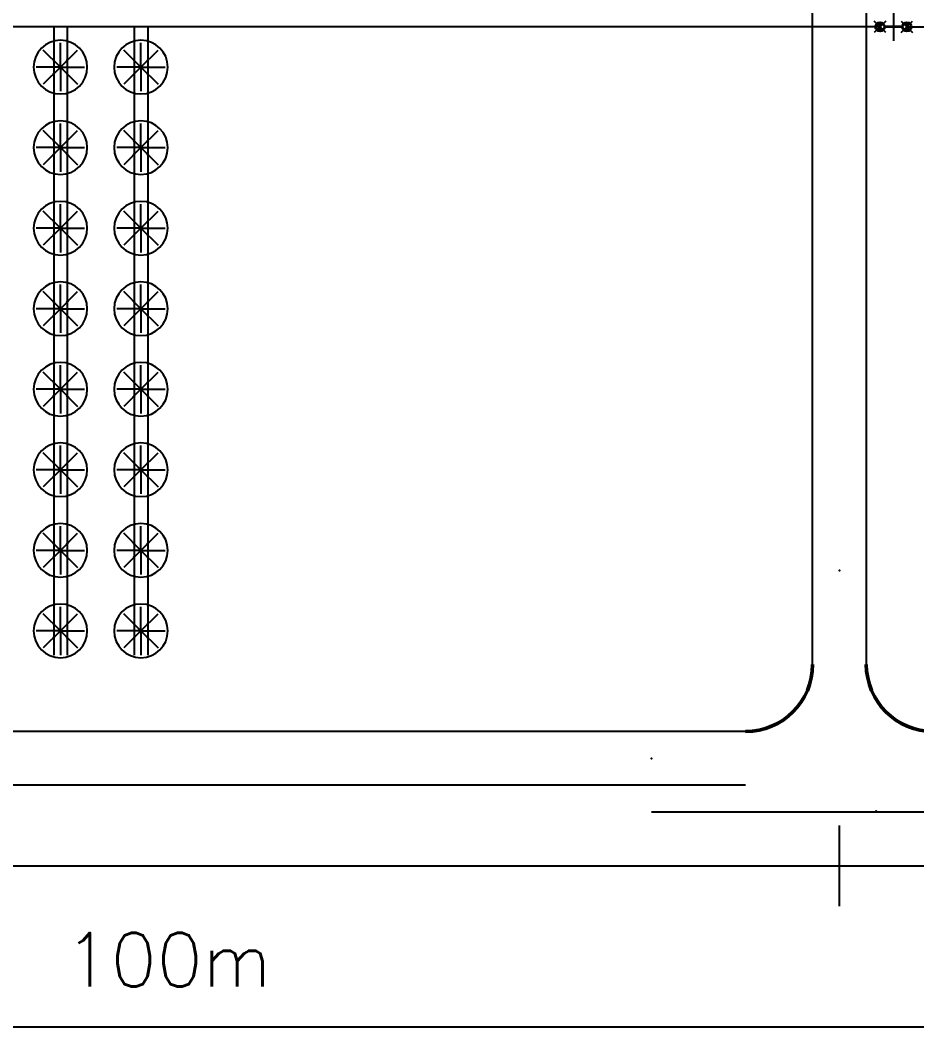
# Model space of a CAD drawing. Header units: metres. Extents: x -1021672 to -1021230, y -2826902 to -2826531.
# Drawn here: x -1021393.5 to -1021326.7, y -2826891.1 to -2826816.1 of the extents above; entities that cross this region are included whole.
import ezdxf
from ezdxf.enums import TextEntityAlignment as Align

# ---------------------------------------------------------------- set-up
doc = ezdxf.new("R2010")
doc.units = ezdxf.units.M
for name, color, linetype in [('C-BRDG-FOUNDATION', 2, 'Continuous'), ('DIMENSIONS', 2, 'Continuous'), ('IRRIG-LATERAL', 6, 'Continuous'), ('IRRIG-SUBMAIN', 5, 'Continuous'), ('IRRIG-VALVES', 3, 'Continuous'), ('PUMP-STATION-1', 40, 'Continuous'), ('TREES', 94, 'Continuous'), ('V-CTRL-BMRK', 150, 'Continuous')]:
    doc.layers.add(name, color=color, linetype=linetype)
doc.styles.get("Standard").update_dxf_attribs({"font": 'simplex.shx'})

# ---------------------------------------------------------------- blocks, each defined once
blk = doc.blocks.new('*U68')
blk.add_line((4000, -14000), (4000, 14000))
at = {"color": 2, "lineweight": 50}
for centre, start, end in [((-7000, 7000), 270, 0), ((-7000, -7000), 0, 90)]:
    blk.add_arc(centre, 5000, start, end, dxfattribs=at)
for p in [(0, 14000), (-14000, 0), (3924, -2743)]:
    blk.add_point(p)
blk = doc.blocks.new('*U79')
for p, q in [((0, 2000), (149174, 2000)), ((0, -2000), (149174, -2000))]:
    blk.add_line(p, q)
blk = doc.blocks.new('*U75')
for p, q in [((0, 2000), (86000, 2000)), ((0, -2000), (86000, -2000))]:
    blk.add_line(p, q)
blk.add_point((86000, 0))
blk = doc.blocks.new('sub valve')
at = {"true_color": 0xf1eb1f}
h = blk.add_hatch(color=2, dxfattribs=at)
h.dxf.hatch_style = 1
h.paths.add_polyline_path([(-1021327.632, -2826720.405), (-1021327.667, -2826720.37, 0.198912), (-1021327.769, -2826720.617, 0.198912), (-1021327.667, -2826720.865), (-1021327.632, -2826720.829, -0.198912), (-1021327.719, -2826720.617, -0.198912)])
h.paths.add_polyline_path([(-1021327.207, -2826720.405), (-1021327.172, -2826720.37, 0.414214), (-1021327.667, -2826720.37), (-1021327.632, -2826720.405, -0.414214)])
h.paths.add_polyline_path([(-1021327.172, -2826720.865), (-1021327.207, -2826720.829, -0.414214), (-1021327.632, -2826720.829), (-1021327.667, -2826720.865, 0.414214)])
h.paths.add_polyline_path([(-1021327.069, -2826720.617, 0.198912), (-1021327.172, -2826720.37), (-1021327.207, -2826720.405, -0.198912), (-1021327.119, -2826720.617, -0.198912), (-1021327.207, -2826720.829), (-1021327.172, -2826720.865, 0.198912)])
h.paths.add_polyline_path([(-1021329.632, -2826720.405), (-1021329.667, -2826720.37, 0.198912), (-1021329.769, -2826720.617, 0.198912), (-1021329.667, -2826720.865), (-1021329.632, -2826720.829, -0.198912), (-1021329.719, -2826720.617, -0.198912)])
h.paths.add_polyline_path([(-1021329.207, -2826720.405), (-1021329.172, -2826720.37, 0.414214), (-1021329.667, -2826720.37), (-1021329.632, -2826720.405, -0.414214)])
h.paths.add_polyline_path([(-1021329.172, -2826720.37), (-1021329.207, -2826720.405, -0.198912), (-1021329.119, -2826720.617, -0.198912), (-1021329.207, -2826720.829), (-1021329.172, -2826720.865, 0.198912), (-1021329.069, -2826720.617, 0.198912)])
h.paths.add_polyline_path([(-1021329.172, -2826720.865), (-1021329.207, -2826720.829, -0.414214), (-1021329.632, -2826720.829), (-1021329.667, -2826720.865, 0.414214)])
at = {"true_color": 0xc7c8ca}
h = blk.add_hatch(color=9, dxfattribs=at)
h.dxf.hatch_style = 1
h.paths.add_polyline_path([(-1021327.769, -2826720.597), (-1021329.07, -2826720.597, -0.014294), (-1021329.069, -2826720.617, -0.014294), (-1021329.07, -2826720.637), (-1021327.769, -2826720.637, -0.014294), (-1021327.769, -2826720.617, -0.014294)])
at = {"layer": 'PUMP-STATION-1', "true_color": 0xd19cc7}
h = blk.add_hatch(color=9, dxfattribs=at)
h.dxf.hatch_style = 1
h.paths.add_polyline_path([(-1021329.207, -2826720.829), (-1021329.419, -2826720.617), (-1021329.632, -2826720.829, 0.414214)])
h.paths.add_polyline_path([(-1021329.632, -2826720.405), (-1021329.419, -2826720.617), (-1021329.207, -2826720.405, 0.414214)])
h = blk.add_hatch(color=9, dxfattribs=at)
h.dxf.hatch_style = 1
h.paths.add_polyline_path([(-1021327.207, -2826720.829), (-1021327.419, -2826720.617), (-1021327.632, -2826720.829, 0.414214)])
h.paths.add_polyline_path([(-1021327.632, -2826720.405), (-1021327.419, -2826720.617), (-1021327.207, -2826720.405, 0.414214)])
for p, q in [((-1021327.769, -2826720.597), (-1021329.069, -2826720.597)), ((-1021327.769, -2826720.637), (-1021329.069, -2826720.637))]:
    blk.add_line(p, q)
at = {"layer": 'IRRIG-VALVES'}
for p, q in [((-1021328.995, -2826721.041), (-1021329.844, -2826720.193)), ((-1021328.995, -2826720.193), (-1021329.844, -2826721.041)), ((-1021327.844, -2826721.041), (-1021326.995, -2826720.193)), ((-1021327.844, -2826720.193), (-1021326.995, -2826721.041))]:
    blk.add_line(p, q, dxfattribs=at)
for centre, radius in [((-1021329.419, -2826720.617), 0.35), ((-1021329.419, -2826720.617), 0.3), ((-1021327.419, -2826720.617), 0.35), ((-1021327.419, -2826720.617), 0.3)]:
    blk.add_circle(centre, radius, dxfattribs=at)
blk = doc.blocks.new('B1IR')
at = {"layer": 'IRRIG-LATERAL'}
blk.add_line((-1021327.419, -2826816.617), (-1021241.437, -2826816.617), dxfattribs=at)
at = {"layer": 'PUMP-STATION-1'}
blk.add_blockref('sub valve', (0, -96), dxfattribs=at)
blk = doc.blocks.new('MANGO_TREE')
at = {"layer": 'TREES'}
for q in [(0, 1.8), (-1.273, 1.273), (1.273, 1.273), (-1.8, 0), (-1.273, -1.273), (1.8, 0), (0, -1.8), (1.273, -1.273)]:
    blk.add_line((0, 0), q, dxfattribs=at)
blk.add_circle((0, 0), 2, dxfattribs=at)
blk = doc.blocks.new('dripper')
at = {"layer": 'PUMP-STATION-1', "true_color": 0x7aafdf}
h = blk.add_hatch(color=143, dxfattribs=at)
h.dxf.hatch_style = 1
h.paths.add_polyline_path([(-1021243.937, -2826723.087), (-1021243.937, -2826723.101), (-1021243.929, -2826723.109), (-1021243.921, -2826723.102)])
h.paths.add_polyline_path([(-1021243.921, -2826723.102), (-1021243.929, -2826723.109), (-1021243.92, -2826723.117), (-1021243.937, -2826723.133), (-1021243.937, -2826723.147), (-1021243.906, -2826723.117)])
h.paths.add_polyline_path([(-1021243.937, -2826723.133), (-1021243.945, -2826723.125), (-1021243.952, -2826723.132), (-1021243.937, -2826723.147)])
h.paths.add_polyline_path([(-1021243.953, -2826723.117), (-1021243.937, -2826723.101), (-1021243.937, -2826723.087), (-1021243.967, -2826723.117), (-1021243.952, -2826723.132), (-1021243.945, -2826723.125)])
at = {"layer": 'PUMP-STATION-1', "true_color": 0x22346e}
h = blk.add_hatch(color=159, dxfattribs=at)
h.dxf.hatch_style = 1
h.paths.add_polyline_path([(-1021243.937, -2826723.101), (-1021243.953, -2826723.117), (-1021243.945, -2826723.125), (-1021243.937, -2826723.117)])
h.paths.add_polyline_path([(-1021243.937, -2826723.101), (-1021243.937, -2826723.117), (-1021243.929, -2826723.109)])
h.paths.add_polyline_path([(-1021243.92, -2826723.117), (-1021243.929, -2826723.109), (-1021243.937, -2826723.117), (-1021243.937, -2826723.133)])
h.paths.add_polyline_path([(-1021243.937, -2826723.117), (-1021243.945, -2826723.125), (-1021243.937, -2826723.133)])
at = {"layer": 'PUMP-STATION-1', "flags": 128}
for points in [[(-1021243.906, -2826723.117), (-1021243.937, -2826723.087), (-1021243.967, -2826723.117), (-1021243.937, -2826723.147)], [(-1021243.92, -2826723.117), (-1021243.937, -2826723.101), (-1021243.953, -2826723.117), (-1021243.937, -2826723.133)]]:
    blk.add_lwpolyline(points, close=True, dxfattribs=at)
blk = doc.blocks.new('*U2837')
at = {"layer": 'PUMP-STATION-1'}
blk.add_blockref('dripper', (1021243.937, 2826723.117), dxfattribs=at)
blk = doc.blocks.new('*U2838')
at = {"layer": 'PUMP-STATION-1', "color": 0, "linetype": 'ByBlock', "lineweight": -2, "transparency": 16777216}
for p, rotation in [((-1021244.937, -2826723.117), 90.00000000000001), ((-1021244.937, -2826724.117), 180), ((-1021243.937, -2826724.117), 270)]:
    blk.add_blockref('*U2837', p, dxfattribs=dict(at, rotation=rotation))
blk.add_blockref('*U2837', (-1021243.937, -2826723.117), dxfattribs=at)
blk = doc.blocks.new('*U3113')
at = {"layer": 'PUMP-STATION-1'}
blk.add_blockref('dripper', (1021243.937, 2826723.117), dxfattribs=at)
blk = doc.blocks.new('*U3114')
at = {"layer": 'PUMP-STATION-1', "color": 0, "linetype": 'ByBlock', "lineweight": -2, "transparency": 16777216}
for p, rotation in [((-1021244.937, -2826723.117), 90.00000000000001), ((-1021244.937, -2826724.117), 180), ((-1021243.937, -2826724.117), 270)]:
    blk.add_blockref('*U3113', p, dxfattribs=dict(at, rotation=rotation))
blk.add_blockref('*U3113', (-1021243.937, -2826723.117), dxfattribs=at)
blk = doc.blocks.new('*U3115')
at = {"layer": 'PUMP-STATION-1'}
blk.add_blockref('dripper', (1021243.937, 2826723.117), dxfattribs=at)
blk = doc.blocks.new('*U3116')
at = {"layer": 'PUMP-STATION-1', "color": 0, "linetype": 'ByBlock', "lineweight": -2, "transparency": 16777216}
for p, rotation in [((-1021244.937, -2826723.117), 90.00000000000001), ((-1021244.937, -2826724.117), 180), ((-1021243.937, -2826724.117), 270)]:
    blk.add_blockref('*U3115', p, dxfattribs=dict(at, rotation=rotation))
blk.add_blockref('*U3115', (-1021243.937, -2826723.117), dxfattribs=at)
blk = doc.blocks.new('*U3117')
at = {"layer": 'PUMP-STATION-1'}
blk.add_blockref('dripper', (1021243.937, 2826723.117), dxfattribs=at)
blk = doc.blocks.new('*U3118')
at = {"layer": 'PUMP-STATION-1', "color": 0, "linetype": 'ByBlock', "lineweight": -2, "transparency": 16777216}
for p, rotation in [((-1021244.937, -2826723.117), 90.00000000000001), ((-1021244.937, -2826724.117), 180), ((-1021243.937, -2826724.117), 270)]:
    blk.add_blockref('*U3117', p, dxfattribs=dict(at, rotation=rotation))
blk.add_blockref('*U3117', (-1021243.937, -2826723.117), dxfattribs=at)
blk = doc.blocks.new('*U3119')
at = {"layer": 'PUMP-STATION-1'}
blk.add_blockref('dripper', (1021243.937, 2826723.117), dxfattribs=at)
blk = doc.blocks.new('*U3120')
at = {"layer": 'PUMP-STATION-1', "color": 0, "linetype": 'ByBlock', "lineweight": -2, "transparency": 16777216}
for p, rotation in [((-1021244.937, -2826723.117), 90.00000000000001), ((-1021244.937, -2826724.117), 180), ((-1021243.937, -2826724.117), 270)]:
    blk.add_blockref('*U3119', p, dxfattribs=dict(at, rotation=rotation))
blk.add_blockref('*U3119', (-1021243.937, -2826723.117), dxfattribs=at)
blk = doc.blocks.new('*U3121')
at = {"layer": 'PUMP-STATION-1'}
blk.add_blockref('dripper', (1021243.937, 2826723.117), dxfattribs=at)
blk = doc.blocks.new('*U3122')
at = {"layer": 'PUMP-STATION-1', "color": 0, "linetype": 'ByBlock', "lineweight": -2, "transparency": 16777216}
for p, rotation in [((-1021244.937, -2826723.117), 90.00000000000001), ((-1021244.937, -2826724.117), 180), ((-1021243.937, -2826724.117), 270)]:
    blk.add_blockref('*U3121', p, dxfattribs=dict(at, rotation=rotation))
blk.add_blockref('*U3121', (-1021243.937, -2826723.117), dxfattribs=at)
blk = doc.blocks.new('*U3153')
at = {"layer": 'PUMP-STATION-1'}
blk.add_blockref('dripper', (1021243.937, 2826723.117), dxfattribs=at)
blk = doc.blocks.new('*U3154')
at = {"layer": 'PUMP-STATION-1', "color": 0, "linetype": 'ByBlock', "lineweight": -2, "transparency": 16777216}
for p, rotation in [((-1021244.937, -2826723.117), 90.00000000000001), ((-1021244.937, -2826724.117), 180), ((-1021243.937, -2826724.117), 270)]:
    blk.add_blockref('*U3153', p, dxfattribs=dict(at, rotation=rotation))
blk.add_blockref('*U3153', (-1021243.937, -2826723.117), dxfattribs=at)
blk = doc.blocks.new('*U3155')
at = {"layer": 'PUMP-STATION-1'}
blk.add_blockref('dripper', (1021243.937, 2826723.117), dxfattribs=at)
blk = doc.blocks.new('*U3156')
at = {"layer": 'PUMP-STATION-1', "color": 0, "linetype": 'ByBlock', "lineweight": -2, "transparency": 16777216}
for p, rotation in [((-1021244.937, -2826723.117), 90.00000000000001), ((-1021244.937, -2826724.117), 180), ((-1021243.937, -2826724.117), 270)]:
    blk.add_blockref('*U3155', p, dxfattribs=dict(at, rotation=rotation))
blk.add_blockref('*U3155', (-1021243.937, -2826723.117), dxfattribs=at)
blk = doc.blocks.new('*U3139')
at = {"layer": 'PUMP-STATION-1'}
blk.add_blockref('dripper', (1021243.937, 2826723.117), dxfattribs=at)
blk = doc.blocks.new('*U3140')
at = {"layer": 'PUMP-STATION-1', "color": 0, "linetype": 'ByBlock', "lineweight": -2, "transparency": 16777216}
for p, rotation in [((-1021244.937, -2826723.117), 90.00000000000001), ((-1021244.937, -2826724.117), 180), ((-1021243.937, -2826724.117), 270)]:
    blk.add_blockref('*U3139', p, dxfattribs=dict(at, rotation=rotation))
blk.add_blockref('*U3139', (-1021243.937, -2826723.117), dxfattribs=at)
blk = doc.blocks.new('*U3141')
at = {"layer": 'PUMP-STATION-1'}
blk.add_blockref('dripper', (1021243.937, 2826723.117), dxfattribs=at)
blk = doc.blocks.new('*U3142')
at = {"layer": 'PUMP-STATION-1', "color": 0, "linetype": 'ByBlock', "lineweight": -2, "transparency": 16777216}
for p, rotation in [((-1021244.937, -2826723.117), 90.00000000000001), ((-1021244.937, -2826724.117), 180), ((-1021243.937, -2826724.117), 270)]:
    blk.add_blockref('*U3141', p, dxfattribs=dict(at, rotation=rotation))
blk.add_blockref('*U3141', (-1021243.937, -2826723.117), dxfattribs=at)
blk = doc.blocks.new('*U2849')
at = {"layer": 'PUMP-STATION-1'}
blk.add_blockref('dripper', (1021243.937, 2826723.117), dxfattribs=at)
blk = doc.blocks.new('*U2850')
at = {"layer": 'PUMP-STATION-1', "color": 0, "linetype": 'ByBlock', "lineweight": -2, "transparency": 16777216}
for p, rotation in [((-1021244.937, -2826723.117), 90.00000000000001), ((-1021244.937, -2826724.117), 180), ((-1021243.937, -2826724.117), 270)]:
    blk.add_blockref('*U2849', p, dxfattribs=dict(at, rotation=rotation))
blk.add_blockref('*U2849', (-1021243.937, -2826723.117), dxfattribs=at)
blk = doc.blocks.new('*U2851')
at = {"layer": 'PUMP-STATION-1'}
blk.add_blockref('dripper', (1021243.937, 2826723.117), dxfattribs=at)
blk = doc.blocks.new('*U2852')
at = {"layer": 'PUMP-STATION-1', "color": 0, "linetype": 'ByBlock', "lineweight": -2, "transparency": 16777216}
for p, rotation in [((-1021244.937, -2826723.117), 90.00000000000001), ((-1021244.937, -2826724.117), 180), ((-1021243.937, -2826724.117), 270)]:
    blk.add_blockref('*U2851', p, dxfattribs=dict(at, rotation=rotation))
blk.add_blockref('*U2851', (-1021243.937, -2826723.117), dxfattribs=at)
blk = doc.blocks.new('*U2853')
at = {"layer": 'PUMP-STATION-1'}
blk.add_blockref('dripper', (1021243.937, 2826723.117), dxfattribs=at)
blk = doc.blocks.new('*U2854')
at = {"layer": 'PUMP-STATION-1', "color": 0, "linetype": 'ByBlock', "lineweight": -2, "transparency": 16777216}
for p, rotation in [((-1021244.937, -2826723.117), 90.00000000000001), ((-1021244.937, -2826724.117), 180), ((-1021243.937, -2826724.117), 270)]:
    blk.add_blockref('*U2853', p, dxfattribs=dict(at, rotation=rotation))
blk.add_blockref('*U2853', (-1021243.937, -2826723.117), dxfattribs=at)
blk = doc.blocks.new('*U2855')
at = {"layer": 'PUMP-STATION-1'}
blk.add_blockref('dripper', (1021243.937, 2826723.117), dxfattribs=at)
blk = doc.blocks.new('*U2856')
at = {"layer": 'PUMP-STATION-1', "color": 0, "linetype": 'ByBlock', "lineweight": -2, "transparency": 16777216}
for p, rotation in [((-1021244.937, -2826723.117), 90.00000000000001), ((-1021244.937, -2826724.117), 180), ((-1021243.937, -2826724.117), 270)]:
    blk.add_blockref('*U2855', p, dxfattribs=dict(at, rotation=rotation))
blk.add_blockref('*U2855', (-1021243.937, -2826723.117), dxfattribs=at)
blk = doc.blocks.new('*U2857')
at = {"layer": 'PUMP-STATION-1'}
blk.add_blockref('dripper', (1021243.937, 2826723.117), dxfattribs=at)
blk = doc.blocks.new('*U2858')
at = {"layer": 'PUMP-STATION-1', "color": 0, "linetype": 'ByBlock', "lineweight": -2, "transparency": 16777216}
for p, rotation in [((-1021244.937, -2826723.117), 90.00000000000001), ((-1021244.937, -2826724.117), 180), ((-1021243.937, -2826724.117), 270)]:
    blk.add_blockref('*U2857', p, dxfattribs=dict(at, rotation=rotation))
blk.add_blockref('*U2857', (-1021243.937, -2826723.117), dxfattribs=at)
blk = doc.blocks.new('*U2839')
at = {"layer": 'PUMP-STATION-1'}
blk.add_blockref('dripper', (1021243.937, 2826723.117), dxfattribs=at)
blk = doc.blocks.new('*U2840')
at = {"layer": 'PUMP-STATION-1', "color": 0, "linetype": 'ByBlock', "lineweight": -2, "transparency": 16777216}
for p, rotation in [((-1021244.937, -2826723.117), 90.00000000000001), ((-1021244.937, -2826724.117), 180), ((-1021243.937, -2826724.117), 270)]:
    blk.add_blockref('*U2839', p, dxfattribs=dict(at, rotation=rotation))
blk.add_blockref('*U2839', (-1021243.937, -2826723.117), dxfattribs=at)
blk = doc.blocks.new('B2')
at = {"layer": 'IRRIG-LATERAL'}
blk.add_line((-1021329.419, -2826816.617), (-1021425.437, -2826816.617), dxfattribs=at)
at = {"layer": 'V-CTRL-BMRK'}
for p, q in [((-1021390.969, -2826816.617), (-1021390.969, -2826863.417)), ((-1021389.969, -2826816.617), (-1021389.969, -2826863.417)), ((-1021384.969, -2826816.617), (-1021384.969, -2826863.417)), ((-1021383.969, -2826816.617), (-1021383.969, -2826863.417))]:
    blk.add_line(p, q, dxfattribs=at)
at = {"xscale": -1}
for p in [(-1021390.469, -2826819.617), (-1021384.469, -2826819.617), (-1021390.469, -2826825.617), (-1021384.469, -2826825.617), (-1021390.469, -2826831.617), (-1021384.469, -2826831.617), (-1021390.469, -2826837.617), (-1021384.469, -2826837.617), (-1021390.469, -2826843.617), (-1021384.469, -2826843.617), (-1021390.469, -2826849.617), (-1021384.469, -2826849.617), (-1021390.469, -2826855.617), (-1021384.469, -2826855.617), (-1021390.469, -2826861.617), (-1021384.469, -2826861.617)]:
    blk.add_blockref('MANGO_TREE', p, dxfattribs=at)
at = {"layer": 'PUMP-STATION-1', "xscale": -1}
for name, p in [('*U2838', (-2042634.906, -96)), ('*U3140', (-2042628.906, -96)), ('*U3114', (-2042634.906, -102)), ('*U3142', (-2042628.906, -102)), ('*U3116', (-2042634.906, -108)), ('*U2850', (-2042628.906, -108)), ('*U3118', (-2042634.906, -114)), ('*U2852', (-2042628.906, -114)), ('*U3120', (-2042634.906, -120)), ('*U2854', (-2042628.906, -120)), ('*U3122', (-2042634.906, -126)), ('*U2856', (-2042628.906, -126)), ('*U3154', (-2042634.906, -132)), ('*U2858', (-2042628.906, -132)), ('*U3156', (-2042634.906, -138)), ('*U2840', (-2042628.906, -138))]:
    blk.add_blockref(name, p, dxfattribs=at)

msp = doc.modelspace()

# ---------------------------------------------------------------- linework, layer by layer
at = {"layer": 'DIMENSIONS'}
for p, q in [((-1021332.437, -2826882.116), (-1021332.437, -2826876.116)), ((-1021332.437, -2826882.116), (-1021332.437, -2826876.116)), ((-1021432.437, -2826879.116), (-1021332.437, -2826879.116)), ((-1021332.437, -2826879.116), (-1021232.437, -2826879.116)), ((-1021632.437, -2826891.116), (-1021232.437, -2826891.116))]:
    msp.add_line(p, q, dxfattribs=at)
at = {"layer": 'IRRIG-SUBMAIN'}
msp.add_line((-1021328.419, -2826704.117), (-1021328.419, -2826817.647), dxfattribs=at)

# ---------------------------------------------------------------- block references
at = {"xscale": -0.001, "yscale": 0.001, "zscale": 0.001, "rotation": 90.01672261584983}
msp.add_blockref('*U68', (-1021332.437, -2826871.117), dxfattribs=at)
at = {"layer": 'C-BRDG-FOUNDATION', "color": 2, "lineweight": 50, "xscale": 0.001, "yscale": 0.001, "zscale": 0.001}
for name, p, rotation in [('*U79', (-1021332.436, -2826864.29), 90.00000000000001), ('*U75', (-1021339.437, -2826871.115), 180)]:
    msp.add_blockref(name, p, dxfattribs=dict(at, rotation=rotation))
at = {"layer": 'PUMP-STATION-1'}
for name in ['B2', 'B1IR']:
    msp.add_blockref(name, (0, 0), dxfattribs=at)

# ---------------------------------------------------------------- texts
at = {"layer": 'DIMENSIONS'}
msp.add_text('100m', height=4, dxfattribs=at).set_placement((-1021382.437, -2826886.116), align=Align.MIDDLE_CENTER)

doc.saveas('drawing.dxf')
